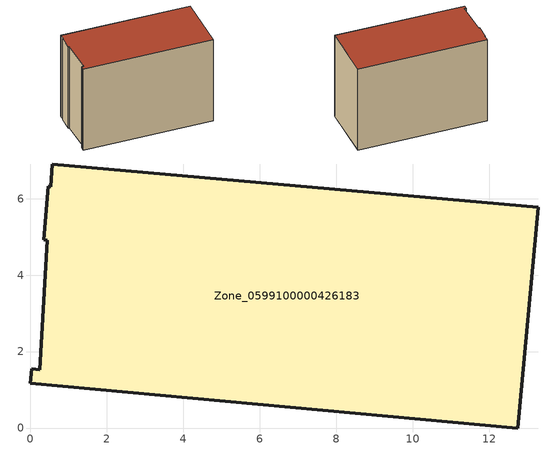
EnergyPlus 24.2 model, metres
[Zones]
Zone_0599100000426183
 floor ground (C_G): 0.34,4.93 0.47,6.33 0.53,6.32 0.57,6.91 13.28,5.78 12.75,0 0,1.17 0.04,1.55 0.24,1.52 0.45,4.92 z0
 wall outside (C_F): 0,1.17 12.75,0 13.28,5.78 0.57,6.91 0.53,6.32 0.47,6.33 0.34,4.93 0.45,4.92 0.24,1.52 0.04,1.55 0,1.17 z0:9.03
 roof outside (C_R): 0.47,6.33 0.34,4.93 0.45,4.92 0.24,1.52 0.04,1.55 0,1.17 12.75,0 13.28,5.78 0.57,6.91 0.53,6.32 z9.03
[BUILDING]
Pand.0599100000426183: North Axis=0; Terrain=City; Loads Convergence Tolerance Value=0.04; Temperature Convergence Tolerance Value=0.4; Solar Distribution=FullExterior; Maximum Number of Warmup Days=25; Minimum Number of Warmup Days=1
[Site:Location]
Rotterdam.The.Hague.AP_ZH_NLD Design_Conditions: Latitude=51.96; Longitude=4.45; Time Zone=1; Elevation=-4.5
[SITE:GROUNDTEMPERATURE:BUILDINGSURFACE]
18, 18, 18, 18, 18, 18, 18, 18, 18, 18, 18, 18
[MATERIAL] Thermal Absorptance=0.9; Solar Absorptance=0.7; Visible Absorptance=0.7
Name | Roughness | Thickness | Conductivity | Density | Specific Heat
G.TC.2006-2014 | MediumSmooth | 0.15 | 0.06 | 540 | 1210
F.TC.2006-2014 | Rough | 0.3 | 0.12 | 1920 | 840
R.TC.2006-2014 | MediumRough | 0.2 | 0.08 | 1500 | 1000
[CONSTRUCTION]
C_G: G.TC.2006-2014
C_F: F.TC.2006-2014
C_R: R.TC.2006-2014
[ZONE]
Zone_0599100000426183: Type=1; Multiplier=1; Ceiling Height=Autocalculate; Volume=Autocalculate; Floor Area=autocalculate; Part of Total Floor Area=Yes
[ZONEINFILTRATION:DESIGNFLOWRATE]
Infil_Zone_0599100000426183: Zone or ZoneList or Space or SpaceList=Zone_0599100000426183; Schedule=AlwaysOn; Design Flow Rate Calculation Method=Flow/Area; Flow Rate per Floor Area=0.0015; Constant Term Coefficient=1; Temperature Term Coefficient=0; Velocity Term Coefficient=0; Velocity Squared Term Coefficient=0
[HVACTEMPLATE:ZONE:IDEALLOADSAIRSYSTEM]
Zone_0599100000426183: Maximum Heating Supply Air Temperature=50; Minimum Cooling Supply Air Temperature=13; Maximum Heating Supply Air Humidity Ratio=0.0156; Minimum Cooling Supply Air Humidity Ratio=0.0077; Heating Limit=NoLimit; Cooling Limit=NoLimit; Dehumidification Control Type=ConstantSensibleHeatRatio; Cooling Sensible Heat Ratio=0.7; Dehumidification Setpoint=60; Humidification Control Type=None; Humidification Setpoint=30; Outdoor Air Method=None; Outdoor Air Flow Rate per Person=0.00944; Outdoor Air Flow Rate per Zone Floor Area=0; Outdoor Air Flow Rate per Zone=0; Demand Controlled Ventilation Type=None; Outdoor Air Economizer Type=NoEconomizer; Heat Recovery Type=None; Sensible Heat Recovery Effectiveness=0.7; Latent Heat Recovery Effectiveness=0.65
[ZONECONTROL:THERMOSTAT]
ThermostatControl_Zone_0599100000426183: Zone or ZoneList=Zone_0599100000426183; Control Type Schedule=DualSetpointControlType; Control 1=Thermostat_Zone_0599100000426183; Temperature Difference Between Cutout And Setpoint=0
[THERMOSTATSETPOINT:DUALSETPOINT]
Thermostat_Zone_0599100000426183: Heating Setpoint Temperature Schedule=HeatingSetpoint_Zone_0599100000426183; Cooling Setpoint Temperature Schedule=CoolingSetpoint_Zone_0599100000426183
[SCHEDULE:COMPACT]
HeatingSetpoint_Zone_0599100000426183: Through: 12/31, For: AllDays, Until: 24:00, 21
CoolingSetpoint_Zone_0599100000426183: Through: 12/31, For: AllDays, Until: 24:00, 24
DualSetpointControlType: Through: 12/31, For: AllDays, Until: 24:00, 4
AlwaysOn: Through: 12/31, For: AllDays, Until: 24:00, 1
